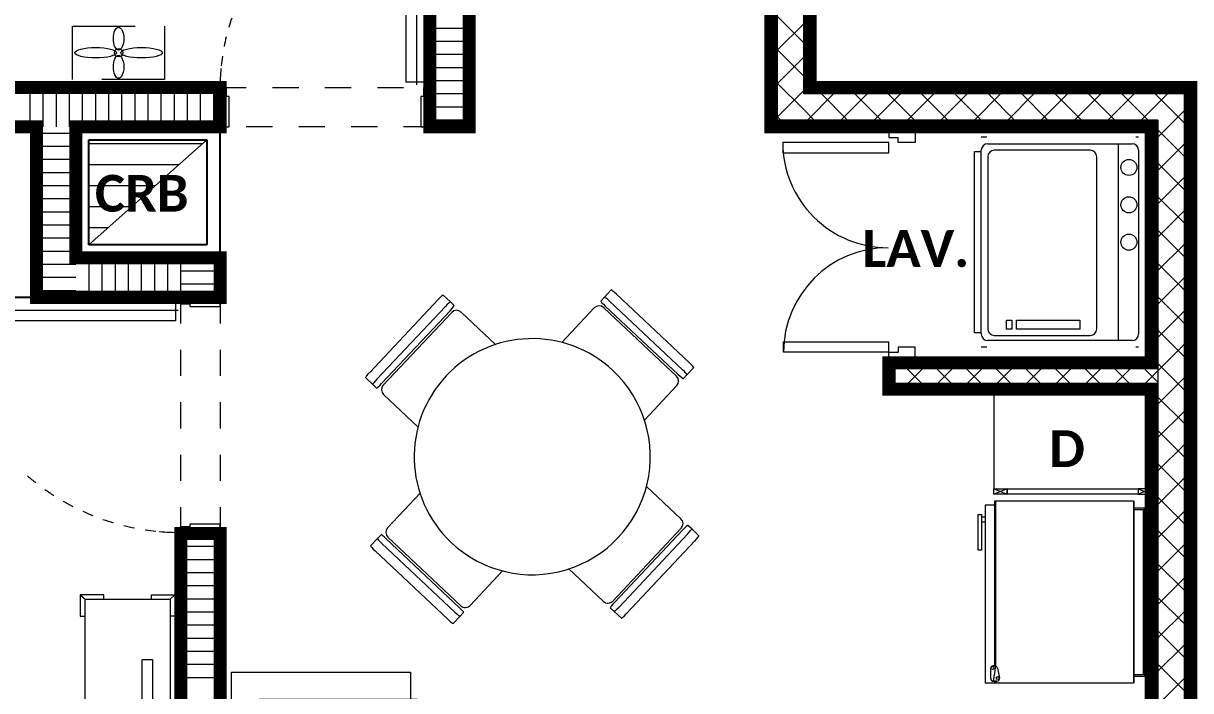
# Model space of a CAD drawing. Header units: metres. Extents: x -144 to 1000, y -717 to 29.
# Drawn here: x 556.311 to 560.761, y -565.719 to -563.176 of the extents above; entities that cross this region are included whole.
import ezdxf

# ---------------------------------------------------------------- set-up
doc = ezdxf.new("R2010")
doc.units = ezdxf.units.M
for name, pattern in [('Basculante', [0.11625, 0.075, -0.04125]), ('Trazo', [0.45, 0.225, -0.225]), ('Trazo_2_', [0.47625, 0.238125, -0.238125])]:
    doc.linetypes.add(name, pattern=pattern)
doc.layers.get('0').update_dxf_attribs({"color": 1})
doc.layers.add('00-MEDICION', color=30, linetype='Continuous')
for name, color, linetype, lineweight in [('A-DETL-GENF', 1, 'Continuous', 9), ('A-DETL-GENF-HDLN', 1, 'Trazo_2_', 9), ('A-DETL-THIN', 1, 'Continuous', 9), ('A-DOOR', 1, 'Continuous', 9), ('A-DOOR-FRAM', 1, 'Continuous', 9), ('A-DOOR-HDLN', 1, 'Trazo', 20), ('A-GENM', 1, 'Continuous', 9), ('A-WALL', 4, 'Continuous', 9), ('G-ANNO-TEXT', 2, 'Continuous', 9), ('G-IMPT', 1, 'Continuous', 9), ('I-FURN', 2, 'Continuous', 9)]:
    doc.layers.add(name, color=color, linetype=linetype, lineweight=lineweight)
doc.layers.add('A-WALL-PATT', color=7, linetype='Continuous', lineweight=35, true_color=0x9c9c9c)
doc.styles.add('Calibri_B', font='calibrib.ttf', dxfattribs={"height": 0.165})

# ---------------------------------------------------------------- blocks, each defined once
blk = doc.blocks.new('MUEBLE 3 PIEZA - 07-muebles 3p_dwg_$0$AX-051-MB N2$0$sofa 3_-340384-Nivel 5')
at = {"layer": 'G-IMPT'}
for p, q in [((0.525, 0.825), (0.55, 0.825)), ((0, 0.8), (0, 0.3)), ((0.5, 0.3), (0.5, 0.8)), ((0, -0.25), (0, 0.25)), ((0.5, -0.25), (0.5, 0.25)), ((0, -0.3), (0, -0.8)), ((0.5, -0.3), (0.5, -0.8)), ((0.025, -0.825), (0.05, -0.825)), ((0.525, -0.825), (0.55, -0.825))]:
    blk.add_line(p, q, dxfattribs=at)
at = {"layer": 'G-IMPT', "flags": 128}
for points in [[(0.05, 0.925), (0.7, 0.925), (0.7, -0.925), (0.05, -0.925), (0.05, -0.825), (0.6, -0.825), (0.6, 0.825), (0.05, 0.825)], [(0.525, 0.275), (0.55, 0.275)], [(0.525, -0.275), (0.55, -0.275)]]:
    blk.add_lwpolyline(points, close=True, dxfattribs=at)
for points in [[(0.025, 0.825), (0.05, 0.825), (0.6, 0.825)], [(0.6, 0.275), (0.05, 0.275), (0.025, 0.275), (0.05, 0.275)], [(0.6, -0.275), (0.025, -0.275), (0.0375, -0.275)]]:
    blk.add_lwpolyline(points, dxfattribs=at)
at = {"layer": 'G-IMPT'}
for centre, start, end in [((0.025, 0.8), 90, 180), ((0.525, 0.8), 90, 180), ((0.025, 0.3), 180, 270), ((0.525, 0.3), 180, 270), ((0.025, 0.25), 90, 180), ((0.525, 0.25), 90, 180), ((0.025, -0.25), 180, 270), ((0.525, -0.25), 180, 270), ((0.025, -0.3), 90, 180), ((0.525, -0.3), 90, 180), ((0.025, -0.8), 180, 270), ((0.525, -0.8), 180, 270)]:
    blk.add_arc(centre, 0.025, start, end, dxfattribs=at)
blk = doc.blocks.new('MUEBLE 3 PIEZA - 07-muebles 3p_dwg-340383-Nivel 5')
at = {"xscale": 1.05, "yscale": 1.05, "zscale": 1.05, "rotation": 180}
blk.add_blockref('MUEBLE 3 PIEZA - 07-muebles 3p_dwg_$0$AX-051-MB N2$0$sofa 3_-340384-Nivel 5', (-2243.7802, 520.2715), dxfattribs=at)
blk = doc.blocks.new('LAVADORA TIPO - 12-lavadora_dwg_$0$AX-051-MB N2$0$AX-LAVADORA-328353-Nivel 5')
at = {"layer": 'G-IMPT'}
for p, q in [((32.9502, 13.2171), (32.9502, 13.2062)), ((33.0002, 13.2171), (33.7002, 13.2171)), ((33.7502, 13.2171), (33.7502, 13.2062)), ((32.9752, 12.6421), (32.9752, 13.1921)), ((33.7252, 13.1921), (33.7252, 12.6421)), ((32.9752, 13.1396), (33.7252, 13.1396)), ((33.6808, 13.0577), (33.0252, 13.0577)), ((33.0002, 13.0327), (33.0002, 12.6671)), ((33.7058, 12.6671), (33.7058, 13.0327)), ((32.9502, 12.6385), (32.9502, 12.6171)), ((33.0252, 12.6421), (33.6808, 12.6421)), ((33.7502, 12.6385), (33.7502, 12.6171)), ((33.7002, 12.6171), (33.0002, 12.6171))]:
    blk.add_line(p, q, dxfattribs=at)
at = {"layer": 'G-IMPT', "flags": 128}
for points in [[(33.6813, 12.752), (33.6478, 12.752), (33.6478, 12.9932), (33.6813, 12.9932)], [(33.6813, 12.7135), (33.6478, 12.7135), (33.6478, 12.7336), (33.6813, 12.7336)]]:
    blk.add_lwpolyline(points, close=True, dxfattribs=at)
blk.add_lwpolyline([(33.6962, 12.6171), (33.6962, 12.5921), (33.0042, 12.5921), (33.0042, 12.6171)], dxfattribs=at)
at = {"layer": 'G-IMPT'}
for centre in [(33.0655, 13.1801), (33.2079, 13.1801), (33.3502, 13.1801)]:
    blk.add_circle(centre, 0.0306, dxfattribs=at)
for centre, start, end in [((33.0002, 13.1921), 90, 180), ((33.7002, 13.1921), 0, 90), ((33.0252, 13.0327), 90, 180), ((33.6808, 13.0327), 360, 90), ((33.0002, 12.6421), 180, 270), ((33.0252, 12.6671), 180, 270), ((33.6808, 12.6671), 270, 0), ((33.7002, 12.6421), 270, 0)]:
    blk.add_arc(centre, 0.025, start, end, dxfattribs=at)
blk = doc.blocks.new('LAVADORA TIPO - 12-lavadora_dwg-328352-Nivel 5')
at = {"rotation": 89.99999999999997}
blk.add_blockref('LAVADORA TIPO - 12-lavadora_dwg_$0$AX-051-MB N2$0$AX-LAVADORA-328353-Nivel 5', (-2220.7545, 469.6061), dxfattribs=at)
blk = doc.blocks.new('O')
at = {"layer": 'A-WALL-PATT', "lineweight": 5, "true_color": 0x747474}
for points in [[(564.0026, -500.5687), (564.0276, -500.5687), (564.0276, -498.9187), (564.0026, -498.9187), (564.0026, -500.4437)], [(565.6027, -504.8688), (565.6027, -500.4187), (565.5777, -500.4187), (565.5777, -504.8688)], [(564.4527, -500.5687), (565.4527, -500.5687), (565.4527, -500.5437), (564.0276, -500.5437), (564.0276, -500.5687), (564.1526, -500.5687)]]:
    blk.add_hatch(color=8, dxfattribs=at).paths.add_polyline_path(points)
at = {"layer": 'A-WALL-PATT', "true_color": 0x747474}
for points in [[(564.1276, -500.4437), (564.1526, -500.4437), (564.1526, -498.9187), (564.1276, -498.9187), (564.1276, -499.1539)], [(565.5777, -500.4437), (565.5776, -500.4187), (564.1526, -500.4187), (564.1526, -500.4437), (565.4777, -500.4437)]]:
    blk.add_hatch(color=8, dxfattribs=at).paths.add_polyline_path(points)
h = blk.add_hatch(color=8, dxfattribs=at)
h.paths.add_polyline_path([(565.4777, -504.8688), (565.4777, -501.5687), (565.4527, -501.5687), (565.4527, -504.8688)])
h.paths.add_polyline_path([(565.4527, -501.4687), (565.4777, -501.4687), (565.4777, -500.5437), (565.4527, -500.5437), (565.4527, -500.5687)])
at = {"layer": 'A-DETL-GENF', "linetype": 'Basculante'}
for p, q in [((561.9026, -500.5687), (561.9026, -500.4187)), ((561.9026, -500.4187), (562.7026, -500.4187)), ((562.7026, -500.4187), (562.7026, -500.5687)), ((562.7026, -500.5687), (561.9026, -500.5687)), ((561.7527, -501.2187), (561.9027, -501.2187)), ((561.7527, -502.1187), (561.7527, -501.2187)), ((561.9027, -501.2187), (561.9027, -502.1187)), ((561.9027, -502.1187), (561.7527, -502.1187))]:
    blk.add_line(p, q, dxfattribs=at)
at = {"layer": 'A-DETL-GENF', "color": 251, "true_color": 0x535353}
for p, q in [((561.4027, -500.6328), (561.8368, -500.6328)), ((561.4027, -500.7128), (561.7468, -500.7128)), ((561.4027, -500.7928), (561.6568, -500.7928)), ((561.4027, -500.8728), (561.5668, -500.8728)), ((561.4027, -500.9528), (561.4768, -500.9528))]:
    blk.add_line(p, q, dxfattribs=at)
at = {"layer": 'A-DETL-GENF'}
blk.add_circle((561.5159, -500.2866), 0.0159, dxfattribs=at)
for centre, major_axis, ratio in [((561.5159, -500.2329), (0, 0.0438), 0.454545), ((561.4285, -500.2866), (0.0795, 0), 0.25), ((561.6033, -500.2866), (-0.0795, 0), 0.25), ((561.5159, -500.3403), (0, 0.0438), 0.454545)]:
    blk.add_ellipse(centre, major_axis=major_axis, ratio=ratio, dxfattribs=at)
at = {"layer": 'A-DETL-GENF-HDLN'}
for p, q in [((561.3407, -500.1854), (561.6907, -500.1854)), ((561.3407, -500.3883), (561.3407, -500.1854)), ((561.6907, -500.1854), (561.6907, -500.3883)), ((561.6907, -500.3883), (561.3407, -500.3883))]:
    blk.add_line(p, q, dxfattribs=at)
at = {"layer": 'A-DETL-THIN'}
for p, q in [((561.4027, -500.6187), (561.4027, -501.0187)), ((561.4027, -501.0187), (561.8527, -500.6187)), ((561.8527, -500.6187), (561.4027, -500.6187))]:
    blk.add_line(p, q, dxfattribs=at)
at = {"layer": 'A-DOOR', "lineweight": 15}
for p, q in [((562.6126, -500.3987), (562.6126, -499.6187)), ((562.6526, -500.4087), (562.6526, -499.6187)), ((562.6876, -500.3987), (562.6126, -500.3987)), ((562.6876, -500.4087), (562.6876, -500.3987)), ((562.7026, -500.4087), (562.6876, -500.4087)), ((564.0477, -500.6287), (564.0477, -500.6687)), ((564.4527, -500.6287), (564.0477, -500.6287)), ((564.0477, -500.6687), (564.4527, -500.6687)), ((564.4527, -500.6687), (564.4527, -500.6287)), ((561.7327, -501.2337), (561.7327, -501.3087)), ((561.7427, -501.2337), (561.7327, -501.2337)), ((561.7427, -501.2187), (561.7427, -501.2337)), ((561.7427, -501.2687), (560.8527, -501.2687)), ((561.7327, -501.3087), (560.8527, -501.3087)), ((564.0506, -501.3883), (564.4527, -501.3883)), ((564.0506, -501.4283), (564.0506, -501.3883)), ((564.4527, -501.4283), (564.4527, -501.3883)), ((564.4527, -501.4283), (564.0506, -501.4283))]:
    blk.add_line(p, q, dxfattribs=at)
at = {"layer": 'A-DOOR'}
for p, q in [((562.7026, -500.4187), (562.7026, -500.5687)), ((561.7527, -501.2187), (561.9027, -501.2187))]:
    blk.add_line(p, q, dxfattribs=at)
for centre, radius, start, end in [((562.7026, -500.4187), 0.8, 160.7809, 163.4371), ((562.7026, -500.4187), 0.8, 166.0919, 168.7462), ((562.7026, -500.4187), 0.8, 171.4009, 174.0571), ((562.7026, -500.4187), 0.8, 174.8602, 180), ((564.4487, -500.6287), 0.4009, 180, 270.0948), ((564.4493, -501.4283), 0.3987, 90, 180), ((561.7507, -501.2202), 0.8947, 229.3702, 232.0705), ((561.7507, -501.2202), 0.8947, 234.7622, 237.4462), ((561.7507, -501.2202), 0.8947, 240.1233, 242.7944), ((561.7507, -501.2202), 0.8947, 245.4605, 248.1223), ((561.7507, -501.2202), 0.8947, 250.7809, 253.4371), ((561.7507, -501.2202), 0.8947, 256.0919, 258.7462), ((561.7507, -501.2202), 0.8947, 261.4009, 264.0571), ((561.7507, -501.2202), 0.8947, 264.8602, 270)]:
    blk.add_arc(centre, radius, start, end, dxfattribs=at)
at = {"layer": 'A-DOOR-FRAM', "lineweight": 15}
for p, q in [((561.9276, -500.4187), (561.9026, -500.4187)), ((561.9276, -500.4537), (561.9276, -500.4187)), ((562.7026, -500.4187), (562.6776, -500.4187)), ((562.6776, -500.4187), (562.6776, -500.4537)), ((561.9376, -500.4537), (561.9276, -500.4537)), ((561.9376, -500.5687), (561.9376, -500.4537)), ((562.6776, -500.4537), (562.6676, -500.4537)), ((562.6676, -500.4537), (562.6676, -500.5687)), ((561.9027, -500.5687), (561.9376, -500.5687)), ((562.6676, -500.5687), (562.7026, -500.5687)), ((564.4527, -500.5687), (564.4527, -500.6091)), ((564.4527, -500.5687), (564.5527, -500.5687)), ((564.5527, -500.5687), (564.5527, -500.6287)), ((564.4527, -500.6091), (564.4877, -500.6091)), ((564.4877, -500.6287), (564.4877, -500.6091)), ((564.5527, -500.6287), (564.4877, -500.6287)), ((561.7527, -501.2187), (561.7527, -501.2437)), ((561.7527, -501.2437), (561.7877, -501.2437)), ((561.7877, -501.2437), (561.7877, -501.2537)), ((561.9027, -501.2537), (561.9027, -501.2187)), ((561.7877, -501.2537), (561.9027, -501.2537)), ((564.4877, -501.4087), (564.4877, -501.4283)), ((564.5527, -501.4087), (564.4877, -501.4087)), ((564.5527, -501.4687), (564.5527, -501.4087)), ((564.4527, -501.4283), (564.4877, -501.4283)), ((564.4527, -501.4687), (564.4527, -501.4283)), ((564.4527, -501.4687), (564.5527, -501.4687)), ((561.9027, -502.0837), (561.7877, -502.0837)), ((561.7877, -502.0837), (561.7877, -502.0937)), ((561.9027, -502.1187), (561.9027, -502.0837)), ((561.7877, -502.0937), (561.7527, -502.0937)), ((561.7527, -502.0937), (561.7527, -502.1187))]:
    blk.add_line(p, q, dxfattribs=at)
at = {"layer": 'A-DOOR-HDLN'}
for p, q in [((561.9026, -500.5687), (561.9026, -500.4187)), ((561.9027, -502.1187), (561.7527, -502.1187))]:
    blk.add_line(p, q, dxfattribs=at)
at = {"layer": 'A-GENM', "lineweight": 25}
for p, q in [((561.2027, -500.5687), (558.9026, -500.5687)), ((561.2027, -501.2187), (561.2027, -500.5687)), ((561.3527, -500.5687), (561.3527, -501.0687)), ((561.9027, -500.5687), (561.3527, -500.5687)), ((561.9027, -501.0687), (561.9027, -500.5687)), ((561.4027, -501.0187), (561.4027, -500.6187)), ((561.4027, -500.6187), (561.8527, -500.6187)), ((561.8527, -500.6187), (561.8527, -501.0187)), ((561.8527, -501.0187), (561.4027, -501.0187)), ((561.3527, -501.0687), (561.9027, -501.0687)), ((558.9026, -501.2187), (561.2027, -501.2187))]:
    blk.add_line(p, q, dxfattribs=at)
at = {"layer": 'A-WALL', "lineweight": 35}
for p, q in [((564.1526, -500.4187), (564.1526, -498.7687)), ((562.7026, -498.9187), (562.7026, -500.5687)), ((562.8526, -500.5687), (562.8526, -498.9187)), ((564.0026, -498.9187), (564.0026, -500.5687)), ((561.9026, -500.4187), (560.3526, -500.4187)), ((561.9026, -500.5687), (561.9026, -500.4187)), ((565.6027, -500.4187), (564.1526, -500.4187)), ((565.6027, -504.8688), (565.6027, -500.4187)), ((558.9026, -500.5687), (561.2027, -500.5687)), ((561.2027, -500.5687), (561.2027, -501.2187)), ((561.3527, -500.5687), (561.9026, -500.5687)), ((561.3527, -501.0687), (561.3527, -500.5687)), ((562.7026, -500.5687), (562.8526, -500.5687)), ((564.0026, -500.5687), (565.4527, -500.5687)), ((565.4527, -500.5687), (565.4527, -501.4687)), ((561.9027, -501.0687), (561.3527, -501.0687)), ((561.9027, -501.2187), (561.9027, -501.0687)), ((561.2027, -501.2187), (561.9027, -501.2187)), ((565.4527, -501.4687), (564.4527, -501.4687)), ((564.4527, -501.4687), (564.4527, -501.5687)), ((564.4527, -501.5687), (565.4527, -501.5687)), ((565.4527, -501.5687), (565.4527, -504.8688)), ((561.7527, -502.1187), (561.7527, -504.8688)), ((561.9027, -502.1187), (561.7527, -502.1187)), ((561.9027, -504.8688), (561.9027, -502.1187))]:
    blk.add_line(p, q, dxfattribs=at)
at = {"layer": 'A-WALL'}
for p, q in [((564.1276, -500.4437), (564.1276, -498.8437)), ((564.0276, -500.5437), (564.0276, -498.8937)), ((565.5777, -500.4437), (564.1276, -500.4437)), ((565.5777, -500.4437), (565.5777, -504.8688)), ((565.4777, -500.5437), (564.0276, -500.5437)), ((565.4777, -500.5437), (565.4777, -504.8688)), ((565.4527, -501.4687), (565.4777, -501.4687)), ((565.4527, -501.5687), (565.4777, -501.5687))]:
    blk.add_line(p, q, dxfattribs=at)
at = {"layer": 'A-WALL-PATT', "color": 1, "lineweight": 5, "true_color": 0xff0000}
for p, q in [((564.1276, -500.2488), (564.0276, -500.1488)), ((564.0276, -500.2761), (564.1276, -500.1761)), ((564.1276, -500.376), (564.0276, -500.276)), ((564.0276, -500.4034), (564.1276, -500.3034)), ((564.1276, -500.5033), (564.0276, -500.4033)), ((564.0276, -500.5307), (564.1276, -500.4307)), ((564.1418, -500.5437), (564.2418, -500.4437)), ((564.2952, -500.5437), (564.1952, -500.4437)), ((564.2691, -500.5437), (564.3691, -500.4437)), ((564.4225, -500.5437), (564.3225, -500.4437)), ((564.3964, -500.5437), (564.4964, -500.4437)), ((564.5498, -500.5437), (564.4498, -500.4437)), ((564.5237, -500.5437), (564.6237, -500.4437)), ((564.677, -500.5437), (564.577, -500.4437)), ((564.651, -500.5437), (564.751, -500.4437)), ((564.8043, -500.5437), (564.7043, -500.4437)), ((564.7782, -500.5437), (564.8782, -500.4437)), ((564.9316, -500.5437), (564.8316, -500.4437)), ((564.9055, -500.5437), (565.0055, -500.4437)), ((565.0589, -500.5437), (564.9589, -500.4437)), ((565.0328, -500.5437), (565.1328, -500.4437)), ((565.1862, -500.5437), (565.0862, -500.4437)), ((565.1601, -500.5437), (565.2601, -500.4437)), ((565.3134, -500.5437), (565.2134, -500.4437)), ((565.2874, -500.5437), (565.3874, -500.4437)), ((565.4407, -500.5437), (565.3407, -500.4437)), ((565.4777, -500.4534), (565.468, -500.4437)), ((565.4777, -500.4806), (565.5146, -500.4437)), ((565.4146, -500.5437), (565.4777, -500.4806)), ((565.5777, -500.5534), (565.4777, -500.4534)), ((564.0406, -500.5437), (564.0276, -500.5306)), ((564.1679, -500.5437), (564.1276, -500.5033)), ((565.4777, -500.6079), (565.5777, -500.5079)), ((565.5777, -500.6807), (565.4777, -500.5807)), ((565.4777, -500.7351), (565.5777, -500.6351)), ((565.5777, -500.808), (565.4777, -500.708)), ((565.4777, -500.8624), (565.5777, -500.7624)), ((565.5777, -500.9353), (565.4777, -500.8353)), ((565.4777, -500.9897), (565.5777, -500.8897)), ((565.5777, -501.0626), (565.4777, -500.9626)), ((565.4777, -501.117), (565.5777, -501.017)), ((565.5777, -501.1898), (565.4777, -501.0898)), ((565.4777, -501.2443), (565.5777, -501.1443)), ((565.5777, -501.3171), (565.4777, -501.2171)), ((565.4777, -501.3715), (565.5777, -501.2715)), ((565.5777, -501.4444), (565.4777, -501.3444)), ((565.4777, -501.4988), (565.5777, -501.3988)), ((565.5777, -501.5717), (565.4777, -501.4717)), ((565.4777, -501.6261), (565.5777, -501.5261)), ((565.5777, -501.699), (565.4777, -501.599)), ((565.4777, -501.7534), (565.5777, -501.6534)), ((565.5777, -501.8262), (565.4777, -501.7262)), ((565.4777, -501.8807), (565.5777, -501.7807)), ((565.5777, -501.9535), (565.4777, -501.8535)), ((565.4777, -502.0079), (565.5777, -501.9079)), ((565.5777, -502.0808), (565.4777, -501.9808)), ((565.4777, -502.1352), (565.5777, -502.0352)), ((565.5777, -502.2081), (565.4777, -502.1081)), ((565.4777, -502.2625), (565.5777, -502.1625)), ((565.5777, -502.3354), (565.4777, -502.2354)), ((565.4777, -502.3898), (565.5777, -502.2898)), ((565.5777, -502.4626), (565.4777, -502.3626)), ((565.4777, -502.517), (565.5777, -502.417)), ((565.5777, -502.5899), (565.4777, -502.4899)), ((565.4777, -502.6443), (565.5777, -502.5443)), ((565.5777, -502.7172), (565.4777, -502.6172)), ((565.4777, -502.7716), (565.5777, -502.6716))]:
    blk.add_line(p, q, dxfattribs=at)
at = {"layer": 'A-WALL-PATT', "color": 8, "lineweight": 5, "true_color": 0x727272}
for p, q in [((562.8526, -500.1938), (562.7026, -500.1938)), ((562.8526, -500.2438), (562.7026, -500.2438)), ((562.8526, -500.2938), (562.7026, -500.2938)), ((562.8526, -500.3438), (562.7026, -500.3438)), ((562.8526, -500.3938), (562.7026, -500.3938)), ((561.1773, -500.4191), (561.1773, -500.5687)), ((561.2273, -500.4191), (561.2273, -500.5687)), ((561.2773, -500.4191), (561.2773, -500.5687)), ((561.3273, -500.419), (561.3273, -500.5687)), ((561.3773, -500.419), (561.3773, -500.5687)), ((561.4273, -500.419), (561.4273, -500.5687)), ((561.4773, -500.419), (561.4773, -500.5687)), ((561.5273, -500.4189), (561.5273, -500.5687)), ((561.5773, -500.4189), (561.5773, -500.5687)), ((561.6273, -500.4189), (561.6273, -500.5687)), ((561.6773, -500.4188), (561.6773, -500.5687)), ((561.7273, -500.4188), (561.7273, -500.5687)), ((561.7773, -500.4188), (561.7773, -500.5687)), ((561.8273, -500.4187), (561.8273, -500.5687)), ((561.8773, -500.4187), (561.8773, -500.5687)), ((562.8526, -500.4438), (562.7026, -500.4438)), ((562.8526, -500.4938), (562.7026, -500.4938)), ((562.8526, -500.5438), (562.7026, -500.5438)), ((561.3527, -500.5938), (561.2027, -500.5938)), ((561.3527, -500.6438), (561.2027, -500.6438)), ((561.3527, -500.6938), (561.2027, -500.6938)), ((561.3527, -500.7438), (561.2027, -500.7438)), ((561.3527, -500.7938), (561.2027, -500.7938)), ((561.3527, -500.8438), (561.2027, -500.8438)), ((561.3527, -500.8938), (561.2027, -500.8938)), ((561.3527, -500.9438), (561.2027, -500.9438)), ((561.3527, -500.9938), (561.2027, -500.9938)), ((561.3527, -501.0438), (561.2027, -501.0438)), ((561.4023, -501.0687), (561.4023, -501.2187)), ((561.4523, -501.0687), (561.4523, -501.2187)), ((561.5023, -501.0687), (561.5023, -501.2187)), ((561.5523, -501.0687), (561.5523, -501.2187)), ((561.6023, -501.0687), (561.6023, -501.2187)), ((561.6523, -501.0687), (561.6523, -501.2187)), ((561.7023, -501.0687), (561.7023, -501.2187)), ((561.7523, -501.0687), (561.7523, -501.2187)), ((561.9027, -501.0688), (561.7527, -501.0688)), ((561.3527, -501.0938), (561.2027, -501.0938)), ((561.3527, -501.1438), (561.2027, -501.1438)), ((561.9027, -501.1188), (561.7527, -501.1188)), ((561.3527, -501.1938), (561.2027, -501.1938)), ((561.9027, -501.1688), (561.7527, -501.1688)), ((561.9027, -502.1188), (561.7527, -502.1188)), ((561.9027, -502.1688), (561.7527, -502.1688)), ((561.9027, -502.2188), (561.7527, -502.2188)), ((561.9027, -502.2688), (561.7527, -502.2688)), ((561.9027, -502.3188), (561.7527, -502.3188)), ((561.9027, -502.3688), (561.7527, -502.3688)), ((561.9027, -502.4188), (561.7527, -502.4188)), ((561.9027, -502.4688), (561.7527, -502.4688)), ((561.9027, -502.5188), (561.7527, -502.5188)), ((561.9027, -502.5688), (561.7527, -502.5688)), ((561.9027, -502.6188), (561.7527, -502.6188)), ((561.9027, -502.6688), (561.7527, -502.6688))]:
    blk.add_line(p, q, dxfattribs=at)
at = {"layer": 'A-WALL-PATT', "color": 8, "lineweight": 5, "true_color": 0x747474}
for p, q in [((564.4527, -501.5056), (564.4896, -501.4687)), ((564.599, -501.5687), (564.499, -501.4687)), ((564.5028, -501.5687), (564.6028, -501.4687)), ((564.7121, -501.5687), (564.6121, -501.4687)), ((564.6159, -501.5687), (564.7159, -501.4687)), ((564.8252, -501.5687), (564.7252, -501.4687)), ((564.729, -501.5687), (564.829, -501.4687)), ((564.9384, -501.5687), (564.8384, -501.4687)), ((564.8422, -501.5687), (564.9422, -501.4687)), ((565.0515, -501.5687), (564.9515, -501.4687)), ((564.9553, -501.5687), (565.0553, -501.4687)), ((565.1646, -501.5687), (565.0646, -501.4687)), ((565.0685, -501.5687), (565.1685, -501.4687)), ((565.2778, -501.5687), (565.1778, -501.4687)), ((565.1816, -501.5687), (565.2816, -501.4687)), ((565.3909, -501.5687), (565.2909, -501.4687)), ((565.2947, -501.5687), (565.3947, -501.4687)), ((565.4777, -501.5424), (565.404, -501.4687)), ((565.4079, -501.5687), (565.4777, -501.4988)), ((564.4858, -501.5687), (564.4527, -501.5356))]:
    blk.add_line(p, q, dxfattribs=at)
at = {"layer": 'I-FURN'}
for p, q in [((563.394, -501.1908), (563.368, -501.2185)), ((562.473, -501.505), (562.734, -501.2274)), ((562.7806, -501.2364), (562.753, -501.2104)), ((562.7951, -501.2501), (562.7806, -501.2364)), ((563.368, -501.2185), (563.3543, -501.233)), ((563.6656, -501.4952), (563.388, -501.2342)), ((563.414, -501.2066), (563.6916, -501.4676)), ((562.7616, -501.2534), (562.5006, -501.531)), ((562.5184, -501.5477), (562.7794, -501.2701)), ((562.7858, -501.2762), (562.5248, -501.5538)), ((562.9543, -501.3997), (562.8217, -501.2751)), ((563.3294, -501.2595), (563.2058, -501.3909)), ((563.6428, -501.5194), (563.3653, -501.2584)), ((563.3713, -501.252), (563.6489, -501.513)), ((563.6689, -501.5288), (563.6826, -501.5142)), ((563.6826, -501.5142), (563.7086, -501.4866)), ((562.4572, -501.525), (562.4848, -501.551)), ((562.4848, -501.551), (562.4993, -501.5647)), ((563.5203, -501.6868), (563.6439, -501.5553)), ((562.5259, -501.5897), (562.6584, -501.7143)), ((564.8527, -501.5687), (564.9027, -501.5837)), ((564.9027, -501.5687), (564.8527, -501.5837)), ((564.9027, -501.5687), (564.8527, -501.5687)), ((564.8527, -501.5687), (564.8527, -501.5837)), ((564.8527, -501.5837), (564.8527, -501.9487)), ((564.8527, -501.5837), (564.9027, -501.5837)), ((565.4027, -501.5687), (564.9027, -501.5687)), ((564.9027, -501.5687), (564.9027, -501.5837)), ((564.9027, -501.5837), (564.9027, -501.5687)), ((564.9027, -501.5837), (565.4027, -501.5837)), ((565.4027, -501.5837), (565.4027, -501.5687)), ((565.4027, -501.5687), (565.4527, -501.5837)), ((565.4527, -501.5687), (565.4027, -501.5837)), ((565.4027, -501.5687), (565.4527, -501.5687)), ((565.4027, -501.5837), (565.4027, -501.5687)), ((565.4527, -501.5837), (565.4027, -501.5837)), ((565.4527, -501.5687), (565.4527, -501.5837)), ((565.4527, -501.5837), (565.4527, -501.9487)), ((563.6595, -502.063), (563.5269, -501.9384)), ((564.8527, -501.9487), (564.9027, -501.9687)), ((564.9027, -501.9487), (564.8527, -501.9687)), ((564.8527, -501.9687), (564.8527, -501.9487)), ((564.8527, -501.9487), (564.9027, -501.9487)), ((564.9004, -501.9487), (565.4004, -501.9487)), ((564.9027, -501.9687), (564.9027, -501.9487)), ((564.9027, -501.9487), (564.9027, -501.9687)), ((565.4027, -501.9487), (565.4027, -501.9687)), ((565.4027, -501.9487), (565.4527, -501.9687)), ((565.4527, -501.9487), (565.4027, -501.9687)), ((565.4527, -501.9487), (565.4027, -501.9487)), ((565.4027, -501.9487), (565.4027, -501.9687)), ((565.4527, -501.9687), (565.4527, -501.9487)), ((562.6651, -501.9659), (562.5415, -502.0973)), ((564.9027, -501.9687), (564.8527, -501.9687)), ((564.8555, -501.9964), (564.8555, -502.6233)), ((565.3859, -501.9964), (564.8555, -501.9964)), ((564.8604, -502.6246), (564.8604, -501.9964)), ((565.4027, -501.9687), (564.9027, -501.9687)), ((565.3859, -501.9964), (565.3859, -502.6884)), ((565.3859, -502.6884), (565.3859, -501.9964)), ((565.4027, -501.9687), (565.4527, -501.9687)), ((564.7931, -502.0471), (564.8058, -502.0471)), ((564.7931, -502.1822), (564.7931, -502.0471)), ((564.8058, -502.0471), (564.8058, -502.1822)), ((564.8195, -502.0104), (564.8195, -502.6884)), ((564.8555, -502.0104), (564.8195, -502.0104)), ((565.4267, -502.0223), (565.3859, -502.0223)), ((565.3859, -502.0273), (565.4219, -502.0273)), ((565.4219, -502.0273), (565.4219, -502.6579)), ((565.4267, -502.6624), (565.4267, -502.0223)), ((563.7006, -502.1016), (563.686, -502.088)), ((564.8058, -502.0558), (564.8195, -502.0558)), ((564.8195, -502.0754), (564.8058, -502.0754)), ((562.5165, -502.1239), (562.5028, -502.1384)), ((562.5426, -502.1332), (562.8201, -502.3942)), ((563.3996, -502.3764), (563.6606, -502.0989)), ((563.667, -502.105), (563.406, -502.3825)), ((563.4238, -502.3992), (563.6848, -502.1216)), ((563.7282, -502.1276), (563.7006, -502.1016)), ((562.5028, -502.1384), (562.4768, -502.166)), ((562.5198, -502.1574), (562.7974, -502.4184)), ((562.8141, -502.4007), (562.5365, -502.1397)), ((563.7124, -502.1476), (563.4514, -502.4252)), ((564.8058, -502.1822), (564.7931, -502.1822)), ((562.7714, -502.446), (562.4938, -502.185)), ((562.856, -502.3931), (562.9796, -502.2617)), ((563.2311, -502.2529), (563.3637, -502.3775)), ((561.3696, -502.3525), (561.3696, -502.434)), ((561.4592, -502.3525), (561.3696, -502.3525)), ((561.3696, -502.3525), (561.3883, -502.3695)), ((561.4592, -502.3695), (561.4592, -502.3525)), ((561.6411, -502.3525), (561.7307, -502.3525)), ((561.6411, -502.3695), (561.6411, -502.3525)), ((561.7307, -502.3525), (561.712, -502.3695)), ((561.7307, -502.3525), (561.7307, -502.434)), ((561.3883, -502.3695), (561.712, -502.3695)), ((561.3883, -503.5384), (561.3883, -502.3695)), ((561.712, -502.3695), (561.712, -503.5384)), ((563.3902, -502.4025), (563.4048, -502.4162)), ((561.3696, -502.434), (561.3883, -502.434)), ((561.7307, -502.434), (561.712, -502.434)), ((562.7914, -502.4618), (562.8174, -502.4342)), ((562.8174, -502.4342), (562.831, -502.4197)), ((563.4048, -502.4162), (563.4324, -502.4422)), ((561.6056, -502.5995), (561.6448, -502.5995)), ((561.6056, -503.2984), (561.6056, -502.5995)), ((561.6448, -502.5995), (561.6448, -503.2984)), ((564.8514, -502.6821), (564.8604, -502.6246)), ((564.8539, -502.6229), (564.8587, -502.6241)), ((564.8406, -502.6713), (564.8406, -502.6334)), ((564.8667, -502.6324), (564.8743, -502.6691)), ((565.4219, -502.6579), (565.3859, -502.6579)), ((565.3859, -502.6624), (565.4267, -502.6624)), ((564.8195, -502.6884), (565.3859, -502.6884)), ((564.8637, -502.6821), (564.8514, -502.6821)), ((564.8555, -502.6821), (564.8555, -502.6884)), ((564.8604, -502.6821), (564.8604, -502.6884))]:
    blk.add_line(p, q, dxfattribs=at)
for centre in [(564.8469, -502.6319), (564.8673, -502.6703)]:
    blk.add_circle(centre, 0.00571, dxfattribs=at)
for centre, radius, start, end in [((562.8043, -501.2936), 0.0254, 46.7621, 136.7621), ((563.3479, -501.2769), 0.0254, 46.7621, 136.7621), ((563.0927, -501.8263), 0.45, 46.7621, 226.7621), ((563.0927, -501.8263), 0.45, 226.7621, 46.7621), ((562.5433, -501.5712), 0.0254, 136.7621, 226.7621), ((563.6254, -501.5379), 0.0254, 316.7621, 46.7621), ((563.6421, -502.0815), 0.0254, 316.7621, 46.7621), ((562.56, -502.1147), 0.0254, 136.7621, 226.7621), ((562.8375, -502.3757), 0.0254, 226.7621, 316.7621), ((563.3811, -502.359), 0.0254, 226.7621, 316.7621), ((564.8514, -502.6334), 0.0108, 76.3237, 180), ((564.8561, -502.6346), 0.0108, 11.7082, 76.3237), ((564.8514, -502.6713), 0.0108, 180, 270), ((564.8637, -502.6713), 0.0108, 270, 11.7082)]:
    blk.add_arc(centre, radius, start, end, dxfattribs=at)
for centre, major_axis, start_param, end_param in [((563.4125, -501.2082), (-0.0185, 0.0174), 4.712389, 6.283185), ((562.7356, -501.229), (0.0174, 0.0185), 0, 1.570796), ((562.7632, -501.255), (-0.0174, -0.0185), 3.141593, 4.712389), ((563.3728, -501.2504), (0.0185, -0.0174), 3.141593, 4.712389), ((563.3865, -501.2359), (-0.0185, 0.0174), 4.712389, 6.283185), ((562.7777, -501.2686), (0.0174, 0.0185), 4.712389, 6.283185), ((563.6901, -501.4692), (0.0185, -0.0174), 0, 1.570796), ((562.4746, -501.5065), (-0.0174, -0.0185), 4.712389, 6.283185), ((563.6504, -501.5114), (0.0185, -0.0174), 4.712389, 6.283185), ((563.6641, -501.4968), (-0.0185, 0.0174), 3.141593, 4.712389), ((562.5022, -501.5325), (-0.0174, -0.0185), 4.712389, 6.283185), ((562.5167, -501.5462), (0.0174, 0.0185), 3.141593, 4.712389), ((563.6686, -502.1065), (-0.0174, -0.0185), 3.141593, 4.712389), ((562.535, -502.1413), (-0.0185, 0.0174), 4.712389, 6.283185), ((563.6832, -502.1201), (0.0174, 0.0185), 4.712389, 6.283185), ((563.7108, -502.1461), (0.0174, 0.0185), 4.712389, 6.283185), ((562.4953, -502.1834), (-0.0185, 0.0174), 0, 1.570796), ((562.5213, -502.1558), (0.0185, -0.0174), 3.141593, 4.712389), ((562.8125, -502.4023), (-0.0185, 0.0174), 3.141593, 4.712389), ((563.4076, -502.384), (-0.0174, -0.0185), 4.712389, 6.283185), ((563.4222, -502.3977), (0.0174, 0.0185), 3.141593, 4.712389), ((562.7729, -502.4444), (0.0185, -0.0174), 4.712389, 6.283185), ((562.7989, -502.4168), (0.0185, -0.0174), 4.712389, 6.283185), ((563.4498, -502.4237), (-0.0174, -0.0185), 0, 1.570796)]:
    blk.add_ellipse(centre, major_axis=major_axis, ratio=0.087156, start_param=start_param, end_param=end_param, dxfattribs=at)
at = {"rotation": 180}
blk.add_blockref('LAVADORA TIPO - 12-lavadora_dwg-328352-Nivel 5', (-1668.5673, 1.9478), dxfattribs=at)
blk.add_blockref('MUEBLE 3 PIEZA - 07-muebles 3p_dwg-340383-Nivel 5', (2806.4617, -1023.8901))
at = {"layer": 'G-ANNO-TEXT', "style": 'Calibri_B'}
for s, p in [('CRB', (561.4258, -500.8922)), ('LAV.', (564.3514, -501.1028)), ('D', (565.0636, -501.8658))]:
    blk.add_text(s, height=0.14, dxfattribs=at).set_placement(p)

msp = doc.modelspace()

# ---------------------------------------------------------------- linework, layer by layer
at = {"layer": '00-MEDICION', "const_width": 0.05}
for points in [[(554.1612, -569.2199), (560.5114, -569.2199), (560.5114, -568.02), (559.5114, -568.02), (559.5114, -567.87), (560.6114, -567.87), (560.6114, -564.5699), (559.6114, -564.5699), (559.6114, -564.4699), (560.6114, -564.4699), (560.6114, -563.5699), (559.1612, -563.5699), (559.1612, -561.9199), (559.1112, -561.9199), (559.1112, -561.7699), (558.1112, -561.7699)], [(558.1112, -561.7699), (558.1112, -561.9199), (558.0112, -561.9199), (558.0112, -563.5699), (557.8612, -563.5699), (557.8612, -561.9199), (555.5112, -561.9199)], [(555.5112, -563.4199), (557.0612, -563.4199), (557.0614, -563.5699), (556.5114, -563.5699), (556.5114, -564.0699), (557.0614, -564.0699), (557.0614, -564.2199), (556.3614, -564.2199), (556.3614, -563.5699), (554.0612, -563.5699)], [(555.8614, -568.1199), (555.8614, -567.2199), (556.3614, -567.2199), (556.3614, -567.87), (556.9114, -567.87), (556.9114, -565.1201), (557.0614, -565.1201), (557.0614, -567.87), (557.5114, -567.87), (557.5114, -568.0189), (556.3614, -568.02), (556.3614, -568.1199), (555.8614, -568.1199)]]:
    msp.add_lwpolyline(points, dxfattribs=at)
at = {"layer": '00-MEDICION'}
msp.add_lwpolyline([(563.6115, -567.87, 0.05, 0.05, 0), (563.6115, -568.0189, 0.05, 0.05, 0), (565.9611, -568.0189, 0.05, 0.05, 0), (565.9611, -568.12, 0.05, 0.05, 0), (566.3111, -568.12, 0.05, 0.05, 0), (566.3111, -569.2199, 0.05, 0.05, 0), (560.8114, -569.2199, 0.05, 0.05, 0), (560.8114, -568.0189, 0.05, 0.05, 0), (561.0115, -568.0189, 0.05, 0.05, 0), (561.0114, -567.87, 0.05, 0.05, 0), (560.7614, -567.87, 0.05, 0.05, 0), (560.7614, -563.4199, 0.05, 0.05, 0), (559.3112, -563.4199, 0.05, 0.05, 0), (559.3112, -561.7699, 0, 0, 0)], format="xyseb", dxfattribs=at)

# ---------------------------------------------------------------- block references
at = {"color": 3}
msp.add_blockref('O', (-4.8414, -63.0012), dxfattribs=at)

doc.saveas('drawing.dxf')
